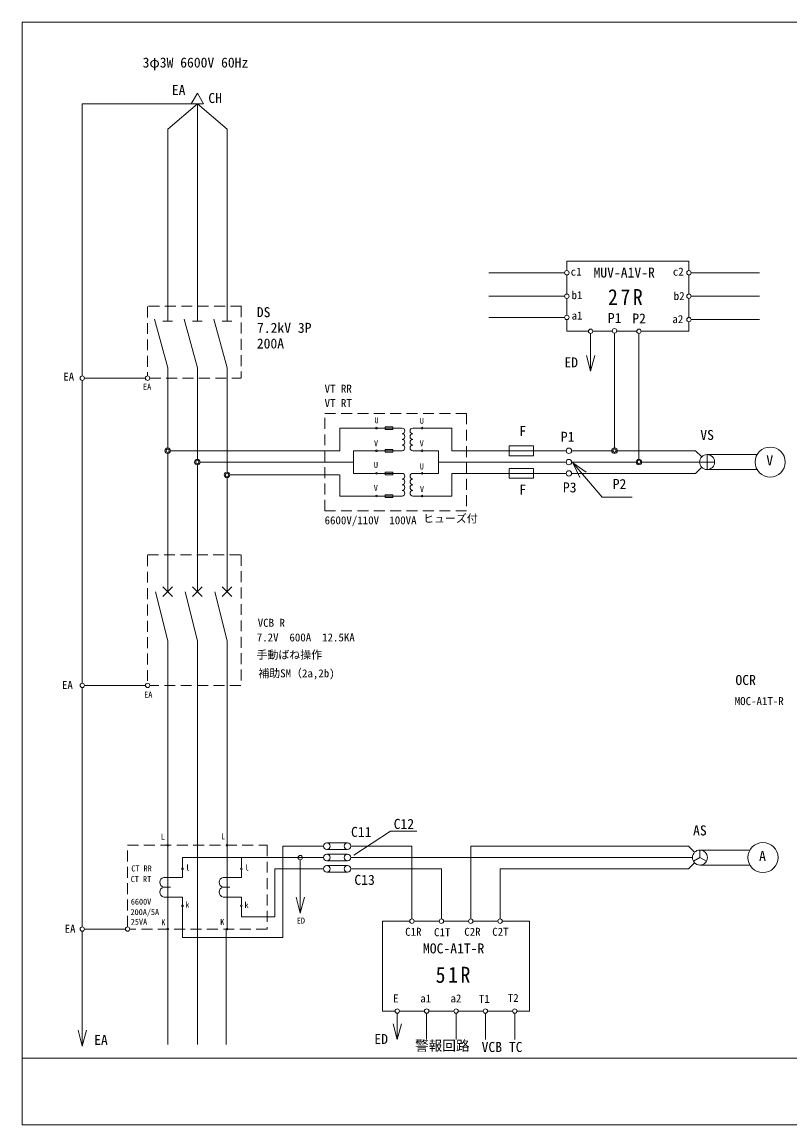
# Model space of a CAD drawing. Units: millimetres, scale not verified. Extents: x -33375 to 13467, y -1565 to 18635.
# Drawn here: x -15333 to -1274, y -1565 to 18635 of the extents above; entities that cross this region are included whole.
import ezdxf
from ezdxf.enums import TextEntityAlignment as Align

# ---------------------------------------------------------------- set-up
doc = ezdxf.new("R2010")
doc.units = ezdxf.units.MM
doc.header["$LTSCALE"] = 100
doc.linetypes.add('DASHED2', pattern=[3, 2, -1])
doc.layers.add('0-0', color=7, linetype='Continuous', lineweight=20)
doc.styles.add('ＭＳ ゴシック', font='')
doc.styles.get('ＭＳ ゴシック').set_extended_font_data('MS Gothic')

msp = doc.modelspace()

# ---------------------------------------------------------------- linework, layer by layer
at = {"layer": '0-0'}
for p, q in [((-14230.1, 17135.1), (-14230.1, 12152.8)), ((-12236.7, 17135.1), (-14230.1, 17135.1)), ((-12124.2, 16671.6), (-12124.2, 17135.1)), ((-12667.3, 13431.8), (-12667.3, 16671.6)), ((-12124.2, 13431.8), (-12124.2, 16671.6)), ((-11581.1, 13423), (-11581.1, 16671.6)), ((-3122.8, 14256.4), (-5358.9, 14256.4)), ((-5358.9, 14256.4), (-5358.9, 14082.3)), ((-3122.8, 14082.3), (-3122.8, 14256.4)), ((-5398.9, 14042.3), (-6789.6, 14042.3)), ((-5358.9, 14002.3), (-5358.9, 13654)), ((-3122.8, 13654), (-3122.8, 14002.3)), ((-3082.8, 14042.3), (-1834.5, 14042.3)), ((-5398.9, 13614), (-6789.6, 13614)), ((-5358.9, 13574), (-5358.9, 13265.8)), ((-3122.8, 13225.8), (-3122.8, 13574)), ((-3082.8, 13614), (-1834.5, 13614)), ((-5398.9, 13225.8), (-6789.6, 13225.8)), ((-5358.9, 13185.8), (-5358.9, 12971.7)), ((-3122.8, 12971.7), (-3122.8, 13145.8)), ((-3082.8, 13185.8), (-1834.5, 13185.8)), ((-5358.9, 12971.7), (-4963.7, 12971.7)), ((-4923.7, 12931.7), (-4923.7, 12239.1)), ((-4883.7, 12971.7), (-4525.4, 12971.7)), ((-4486.2, 10833.1), (-4486.2, 12939.3)), ((-4446.9, 12971.7), (-4078.9, 12971.7)), ((-4038.9, 10625.8), (-4038.9, 12931.7)), ((-3998.9, 12971.7), (-3122.8, 12971.7)), ((-14230.1, 12072.8), (-14230.1, 6526)), ((-13073.9, 12112.8), (-14190.1, 12112.8)), ((-9514.6, 11197.8), (-9514.6, 10783.1)), ((-8859, 11197.8), (-9514.6, 11197.8)), ((-8376.7, 11197.8), (-8829.1, 11197.8)), ((-8177.9, 11197.8), (-8024.3, 11197.8)), ((-7994.4, 11197.8), (-7461.6, 11197.8)), ((-7461.6, 10783.1), (-7461.6, 11197.8)), ((-9514.6, 10783.1), (-12617.3, 10783.1)), ((-9265.6, 10783.1), (-9265.6, 10368.4)), ((-8859, 10783.1), (-9265.6, 10783.1)), ((-8376.7, 10783.1), (-8829.1, 10783.1)), ((-8177.9, 10783.1), (-8024.3, 10783.1)), ((-7994.4, 10783.1), (-7710.6, 10783.1)), ((-7710.6, 10783.1), (-7710.6, 10368.4)), ((-7461.6, 10783.1), (-6964.6, 10783.1)), ((-6417.2, 10783.1), (-6964.6, 10783.1)), ((-5967.2, 10783.1), (-5372.1, 10783.1)), ((-5272.1, 10783.1), (-4536.2, 10783.1)), ((-4436.2, 10783.1), (-3002.3, 10783.1)), ((-3002.3, 10783.1), (-2888.6, 10671.8)), ((-2790.5, 10713.1), (-1875.2, 10713.1)), ((-2790.5, 10438.4), (-2790.5, 10713.1)), ((-9265.6, 10575.8), (-12074.2, 10575.8)), ((-7710.6, 10575.8), (-5372.1, 10575.8)), ((-5272.1, 10575.8), (-4088.9, 10575.8)), ((-3988.9, 10575.8), (-2927.8, 10575.8)), ((-2927.8, 10575.8), (-2653.2, 10575.8)), ((-9519.4, 10341.8), (-11531.1, 10341.8)), ((-9514.6, 10341.8), (-9514.6, 9953.7)), ((-8859, 10368.4), (-9265.6, 10368.4)), ((-8376.7, 10368.4), (-8829.1, 10368.4)), ((-8177.9, 10368.4), (-8024.3, 10368.4)), ((-7994.4, 10368.4), (-7710.6, 10368.4)), ((-7461.6, 10368.4), (-7461.6, 9953.7)), ((-7461.6, 10368.4), (-6964.6, 10368.4)), ((-6417.2, 10368.4), (-6964.6, 10368.4)), ((-5967.2, 10368.4), (-5372.1, 10368.4)), ((-5272.1, 10368.4), (-3002.3, 10368.4)), ((-2888.6, 10479.7), (-3002.3, 10368.4)), ((-2790.5, 10438.4), (-1875.2, 10438.4)), ((-8859, 9953.7), (-9514.6, 9953.7)), ((-8376.7, 9953.7), (-8829.1, 9953.7)), ((-8177.9, 9953.7), (-8024.3, 9953.7)), ((-7994.4, 9953.7), (-7461.6, 9953.7)), ((-12667.3, 7301.3), (-12667.3, 3556.4)), ((-12124.2, 7301.3), (-12124.2, 3556.4)), ((-11581.1, 7301.3), (-11581.1, 3556.4)), ((-13073.9, 6486), (-14190.1, 6486)), ((-14230.1, 6446), (-14230.1, 2062.4)), ((-8590.4, 3814.3), (-9261.2, 3375.2)), ((-8590.4, 3814.3), (-8102.6, 3814.3)), ((-12667.3, 3541.5), (-12667.3, 2037.3)), ((-12124.2, 3556.4), (-12124.2, 2022.4)), ((-11581.1, 3541.5), (-11581.1, 2037.3)), ((-10560, 3539.7), (-10560, 1867.1)), ((-10560, 3539.7), (-9814.1, 3539.7)), ((-9753.5, 3600.3), (-9375, 3600.3)), ((-9753.5, 3479.1), (-9375, 3479.1)), ((-9314.4, 3539.7), (-8194.3, 3539.7)), ((-8194.3, 2207), (-8194.3, 3539.7)), ((-7118.6, 3539.7), (-5504.1, 3539.7)), ((-7118.6, 2207), (-7118.6, 3539.7)), ((-5504.1, 3539.7), (-3134.2, 3539.7)), ((-3134.2, 3539.7), (-3020.6, 3428.5)), ((-2922.5, 3332.4), (-2922.5, 3469.7)), ((-2922.5, 3469.7), (-2007.2, 3469.7)), ((-12395.7, 3140), (-12395.7, 3332.4)), ((-12395.7, 3332.4), (-9814.1, 3332.4)), ((-11318.2, 3140), (-11318.2, 3332.4)), ((-10239.5, 3292.4), (-10239.5, 2314.3)), ((-9753.5, 3393), (-9375, 3393)), ((-9753.5, 3271.8), (-9375, 3271.8)), ((-9314.4, 3332.4), (-5504.1, 3332.4)), ((-5504.1, 3332.4), (-3059.8, 3332.4)), ((-3020.6, 3236.3), (-3134.2, 3125)), ((-2922.5, 3332.4), (-3041.4, 3263.7)), ((-2922.5, 3332.4), (-2803.5, 3263.7)), ((-12395.7, 2969.4), (-12395.7, 3110.1)), ((-11318.2, 2969.4), (-11318.2, 3110.1)), ((-10703.8, 2246.4), (-10703.8, 3125)), ((-10703.8, 3125), (-9814.1, 3125)), ((-9753.5, 3185.6), (-9375, 3185.6)), ((-9753.5, 3064.4), (-9375, 3064.4)), ((-9314.4, 3125), (-7656.4, 3125)), ((-7656.4, 2207), (-7656.4, 3124.5)), ((-6580.7, 3125), (-5504.1, 3125)), ((-6580.7, 2207), (-6580.7, 3125)), ((-5504.1, 3125), (-3134.2, 3125)), ((-2922.5, 3195.1), (-2007.2, 3195.1)), ((-12395.7, 2609.4), (-12395.7, 2462.9)), ((-12395.7, 2433), (-12395.7, 1867.1)), ((-11318.2, 2462.9), (-11318.2, 2609.4)), ((-11318.2, 2246.4), (-11318.2, 2433)), ((-11318.2, 2246.4), (-10703.8, 2246.4)), ((-13440.8, 2022.4), (-14190.1, 2022.4)), ((-12667.3, 2037.3), (-12667.3, -94.5)), ((-12124.2, 2022.4), (-12124.2, -94.5)), ((-11596.1, 2022.4), (-11596.1, -94.5)), ((-8732.2, 520.4), (-8732.2, 2167)), ((-8732.2, 2167), (-8234.3, 2167)), ((-8154.3, 2167), (-7696.4, 2167)), ((-7616.4, 2167), (-7158.6, 2167)), ((-7078.6, 2167), (-6620.7, 2167)), ((-6540.7, 2167), (-6042.8, 2167)), ((-6042.8, 2167), (-6042.8, 520.4)), ((-14230.1, 1982.4), (-14230.1, -120)), ((-12395.7, 1867.1), (-10560, 1867.1)), ((-8503.3, 520.4), (-8732.2, 520.4)), ((-8463.3, 480.4), (-8463.3, -1)), ((-8234.3, 520.4), (-8423.3, 520.4)), ((-7965.4, 520.4), (-8234.3, 520.4)), ((-7925.4, 480.4), (-7925.4, -1)), ((-7427.5, 520.4), (-7885.4, 520.4)), ((-7387.5, 480.4), (-7387.5, -1)), ((-6889.6, 520.4), (-7347.5, 520.4)), ((-6849.6, 480.4), (-6849.6, -1)), ((-6351.7, 520.4), (-6809.6, 520.4)), ((-6311.7, 480.4), (-6311.7, -1)), ((-6042.8, 520.4), (-6271.7, 520.4)), ((-15333.3, -344.5), (13466.7, -344.5))]:
    msp.add_line(p, q, dxfattribs=at)
at = {"layer": '0-0', "linetype": 'DASHED2'}
for p, q in [((-13033.9, 13423), (-13033.9, 12152.8)), ((-13016.8, 13431.8), (-11303.8, 13431.8)), ((-11320.9, 13431.8), (-11320.9, 12112.8)), ((-12993.9, 12112.8), (-11328.1, 12112.8)), ((-9791.7, 11468.4), (-7193.4, 11468.4)), ((-9791.7, 9683.1), (-9791.7, 11468.4)), ((-7193.4, 11468.4), (-7193.4, 9683.1)), ((-7193.4, 9683.1), (-9791.7, 9683.1)), ((-13033.9, 8867.5), (-13033.9, 6526)), ((-11328.1, 6486), (-12993.9, 6486)), ((-13400.8, 2062.4), (-13400.8, 3556.4)), ((-10847.6, 2022.4), (-13360.8, 2022.4))]:
    msp.add_line(p, q, dxfattribs=at)
at = {"layer": '0-0', "color": 6}
for p, q in [((-12667.3, 13155.4), (-12667.3, 13431.8)), ((-12124.2, 13155.4), (-12124.2, 13431.8)), ((-11581.1, 13155.4), (-11581.1, 13431.8)), ((-12906, 13191.4), (-12667.3, 12300.4)), ((-12757.3, 13155.4), (-12577.3, 13155.4)), ((-12362.9, 13191.4), (-12124.2, 12300.4)), ((-12214.2, 13155.4), (-12034.2, 13155.4)), ((-11819.9, 13191.4), (-11581.1, 12300.4)), ((-11671.1, 13155.4), (-11491.1, 13155.4)), ((-12667.3, 12300.4), (-12667.3, 10833.1)), ((-12124.2, 12300.4), (-12124.2, 10625.8)), ((-11581.1, 12300.4), (-11581.1, 10391.8)), ((-12667.3, 10733.1), (-12667.3, 8876.3)), ((-6417.2, 10783.1), (-5967.2, 10783.1)), ((-12124.2, 10525.8), (-12124.2, 8876.3)), ((-6417.2, 10368.4), (-5967.2, 10368.4)), ((-11581.1, 10291.8), (-11581.1, 8876.3)), ((-12667.3, 8876.3), (-12667.3, 8201.3)), ((-12124.2, 8876.3), (-12124.2, 8201.3)), ((-11581.1, 8876.3), (-11581.1, 8201.3)), ((-12757.3, 8111.3), (-12577.3, 8291.3)), ((-12577.3, 8111.3), (-12757.3, 8291.3)), ((-12214.2, 8111.3), (-12034.2, 8291.3)), ((-12034.2, 8111.3), (-12214.2, 8291.3)), ((-11671.1, 8111.3), (-11491.1, 8291.3)), ((-11491.1, 8111.3), (-11671.1, 8291.3)), ((-12667.3, 7301.3), (-12892.3, 8201.3)), ((-12124.2, 7301.3), (-12349.2, 8201.3)), ((-11581.1, 7301.3), (-11806.1, 8201.3)), ((-12395.7, 2969.4), (-12739.3, 2969.4)), ((-12667.3, 2738.5), (-12667.3, 2840.3)), ((-11318.2, 2969.4), (-11653.1, 2969.4)), ((-11581.1, 2738.5), (-11581.1, 2840.3)), ((-12739.3, 2789.4), (-12667.3, 2789.4)), ((-12718.2, 2789.4), (-12616.4, 2789.4)), ((-11653.1, 2789.4), (-11581.1, 2789.4)), ((-11632, 2789.4), (-11530.2, 2789.4)), ((-12739.3, 2609.4), (-12395.7, 2609.4)), ((-11653.1, 2609.4), (-11318.2, 2609.4))]:
    msp.add_line(p, q, dxfattribs=at)
at = {"layer": '0-0', "color": 4, "lineweight": 9}
for p, q in [((-4923.7, 12239.1), (-5001.3, 12528.9)), ((-4923.7, 12239.1), (-4846, 12528.9)), ((-5250.5, 10564.3), (-5004, 10393.3)), ((-5250.5, 10564.3), (-5122.6, 10293)), ((-10239.5, 2314.3), (-10317.1, 2604)), ((-10239.5, 2314.3), (-10161.8, 2604)), ((-8463.3, -1), (-8540.9, 288.8)), ((-8463.3, -1), (-8385.6, 288.8)), ((-14230.1, -120), (-14307.8, 169.8)), ((-14230.1, -120), (-14152.5, 169.8))]:
    msp.add_line(p, q, dxfattribs=at)
at = {"layer": '0-0'}
for points in [[(-15333.3, -1565), (13466.7, -1565), (13466.7, 18635), (-15333.3, 18635)], [(-12236.7, 17135.1), (-12011.7, 17135.1), (-12124.2, 17329.9)], [(-8682.6, 11221.9), (-8545.3, 11221.9), (-8545.3, 11173.7), (-8682.6, 11173.7)], [(-8682.6, 10807.2), (-8545.3, 10807.2), (-8545.3, 10759), (-8682.6, 10759)], [(-8682.6, 10392.5), (-8545.3, 10392.5), (-8545.3, 10344.3), (-8682.6, 10344.3)], [(-8682.6, 9977.8), (-8545.3, 9977.8), (-8545.3, 9929.6), (-8682.6, 9929.6)]]:
    msp.add_lwpolyline(points, close=True, dxfattribs=at)
for points in [[(-12667.3, 16671.6), (-12124.2, 17135.1), (-11581.1, 16671.6)], [(-5250.5, 10564.3), (-4713.8, 9930.1), (-4165, 9930.1)]]:
    msp.add_lwpolyline(points, dxfattribs=at)
at = {"layer": '0-0', "color": 6}
for points in [[(-6417.2, 10693.1), (-6417.2, 10873.1), (-5967.2, 10873.1), (-5967.2, 10693.1)], [(-6417.2, 10693.1), (-6417.2, 10873.1), (-5967.2, 10873.1), (-5967.2, 10693.1)], [(-6417.2, 10278.4), (-6417.2, 10458.4), (-5967.2, 10458.4), (-5967.2, 10278.4)], [(-6417.2, 10278.4), (-6417.2, 10458.4), (-5967.2, 10458.4), (-5967.2, 10278.4)]]:
    msp.add_lwpolyline(points, close=True, dxfattribs=at)
at = {"layer": '0-0', "linetype": 'DASHED2'}
for points in [[(-13033.9, 8876.3), (-11320.9, 8876.3), (-11320.9, 6486)], [(-13400.8, 3556.4), (-10847.6, 3556.4), (-10847.6, 2022.4)]]:
    msp.add_lwpolyline(points, dxfattribs=at)
at = {"layer": '0-0'}
for centre, radius in [((-5358.9, 14042.3), 40), ((-3122.8, 14042.3), 40), ((-5358.9, 13614), 40), ((-3122.8, 13614), 40), ((-5358.9, 13225.8), 40), ((-3122.8, 13185.8), 40), ((-4923.7, 12971.7), 40), ((-4486.2, 12979.3), 40), ((-4038.9, 12971.7), 40), ((-14230.1, 12112.8), 40), ((-13033.9, 12112.8), 40), ((-8844, 11197.8), 15), ((-8009.3, 11197.8), 15), ((-12667.3, 10783.1), 50), ((-12667.3, 10783.1), 30), ((-8844, 10783.1), 15), ((-8009.3, 10783.1), 15), ((-5322.1, 10783.1), 50), ((-4486.2, 10783.1), 50), ((-4486.2, 10783.1), 30), ((-2790.5, 10575.8), 137.3), ((-1636.3, 10575.8), 275.6), ((-12124.2, 10575.8), 50), ((-12124.2, 10575.8), 30), ((-5322.1, 10575.8), 50), ((-4038.9, 10575.8), 50), ((-4038.9, 10575.8), 30), ((-11581.1, 10341.8), 50), ((-11581.1, 10341.8), 30), ((-8844, 10368.4), 15), ((-8009.3, 10368.4), 15), ((-5322.1, 10368.4), 50), ((-8844, 9953.7), 15), ((-8009.3, 9953.7), 15), ((-14230.1, 6486), 40), ((-13033.9, 6486), 40), ((-12667.3, 3556.4), 15), ((-11581.1, 3556.4), 15), ((-9753.5, 3539.7), 60.6), ((-9375, 3539.7), 60.6), ((-2922.5, 3332.4), 137.3), ((-1768.3, 3332.4), 275.6), ((-10239.5, 3332.4), 40), ((-9753.5, 3332.4), 60.6), ((-9375, 3332.4), 60.6), ((-12395.7, 3125), 15), ((-11318.2, 3125), 15), ((-9753.5, 3125), 60.6), ((-9375, 3125), 60.6), ((-12395.7, 2448), 15), ((-11318.2, 2448), 15), ((-14230.1, 2022.4), 40), ((-13400.8, 2022.4), 40), ((-12667.3, 2022.4), 15), ((-11581.1, 2022.4), 15), ((-8194.3, 2167), 40), ((-7656.4, 2167), 40), ((-7118.6, 2167), 40), ((-6580.7, 2167), 40), ((-8463.3, 520.4), 40), ((-7925.4, 520.4), 40), ((-7387.5, 520.4), 40), ((-6849.6, 520.4), 40), ((-6311.7, 520.4), 40)]:
    msp.add_circle(centre, radius, dxfattribs=at)
for centre, start, end in [((-8376.7, 11146), 270, 90), ((-8177.9, 11146), 90, 270), ((-8376.7, 11042.3), 270, 90), ((-8376.7, 10938.6), 270, 90), ((-8177.9, 11042.3), 90, 270), ((-8177.9, 10938.6), 90, 270), ((-8376.7, 10834.9), 270, 90), ((-8177.9, 10834.9), 90, 270), ((-8376.7, 10316.6), 270, 90), ((-8177.9, 10316.6), 90, 270), ((-8376.7, 10212.9), 270, 90), ((-8376.7, 10109.2), 270, 90), ((-8177.9, 10212.9), 90, 270), ((-8177.9, 10109.2), 90, 270), ((-8376.7, 10005.6), 270, 90), ((-8177.9, 10005.6), 90, 270)]:
    msp.add_arc(centre, 51.8, start, end, dxfattribs=at)
at = {"layer": '0-0', "color": 6}
for centre in [(-12719, 2879.4), (-11632.8, 2879.4), (-12719, 2699.4), (-11632.8, 2699.4)]:
    msp.add_arc(centre, 92.2, 102.68, 257.32, dxfattribs=at)

# ---------------------------------------------------------------- texts
at = {"layer": '0-0', "style": 'ＭＳ ゴシック'}
for s, height, p in [('3φ3W 6600V 60Hz', 183.3, (-13126.2, 17747.1)), ('EA', 183.3, (-12591, 17243)), ('CH', 183.3, (-11922.8, 17096.6)), ('MUV-A1V-R', 183.3, (-4870.4, 13901)), ('DS', 183.3, (-11035.3, 13175)), ('7.2kV 3P', 183.3, (-11031.7, 12888)), ('P1', 183.3, (-4608.1, 13067.4)), ('P2', 183.3, (-4160.9, 13059.3)), ('200A', 183.3, (-11035.3, 12601)), ('ED', 183.3, (-5403.4, 12255.3)), ('EA', 110, (-13118.7, 11867.1)), ('U', 110, (-8879.8, 11253.1)), ('U', 110, (-8051.6, 11240.8)), ('F', 183.3, (-6227.6, 10998.7)), ('P1', 183.3, (-5468.7, 10892.3)), ('VS', 183.3, (-2915.7, 10925.7)), ('V', 110, (-8889.4, 10831.5)), ('V', 110, (-8053.4, 10829.1)), ('U', 110, (-8891.8, 10434)), ('U', 110, (-8051, 10407.5)), ('V', 183.3, (-1706.9, 10459.5)), ('V', 110, (-8894.2, 10012.4)), ('V', 110, (-8048.6, 9993.1)), ('F', 183.3, (-6227.6, 9925.4)), ('P3', 183.3, (-5430.7, 9965.4)), ('P2', 183.3, (-4518.7, 10027.7)), ('EA', 110, (-13097, 6229.5)), ('C12', 183.3, (-8529.4, 3802.1)), ('C11', 183.3, (-9310, 3655.7)), ('AS', 183.3, (-3047.7, 3682.3)), ('L', 110, (-12790.9, 3624.4)), ('L', 110, (-11690.5, 3635.2)), ('A', 183.3, (-1838.9, 3216.1)), ('CT RR', 110, (-13333, 3044.4)), ('l', 110, (-12339.3, 3059.3)), ('l', 110, (-11255.2, 3059.3)), ('CT RT', 110, (-13343.8, 2849.2)), ('C13', 183.3, (-9249.1, 2777.5)), ('6600V', 110, (-13342.2, 2435.9)), ('k', 110, (-12344.8, 2381.7)), ('k', 110, (-11260.6, 2376.2)), ('200A/5A', 110, (-13347.6, 2246.1)), ('ED', 110, (-10303, 2090.2)), ('25VA', 110, (-13342.2, 2067.3)), ('K', 110, (-12783.9, 2056.4)), ('K', 110, (-11705.1, 2061.8)), ('MOC-A1T-R', 183.3, (-7992.8, 1521.3)), ('ED', 183.3, (-8883.1, -137.5)), ('警報回路', 183.3, (-8139.1, -259.5)), ('VCB TC', 183.3, (-6919.5, -283.9))]:
    msp.add_text(s, height=height, dxfattribs=at).set_placement(p, align=Align.BOTTOM_LEFT)
at = {"layer": '0-0', "color": 4, "style": 'ＭＳ ゴシック'}
for s, height, p in [('c1', 146.6, (-5288.4, 13946.7)), ('c2', 146.6, (-3418.2, 13946.7)), ('b1', 146.6, (-5272.1, 13515.8)), ('b2', 146.6, (-3401.9, 13499.5)), ('a1', 146.6, (-5272.1, 13141.7)), ('a2', 146.6, (-3426.3, 13076.7)), ('EA', 146.6, (-14579.1, 12022.7)), ('VT RR', 146.6, (-9794.3, 11802.4)), ('VT RT', 146.6, (-9794.3, 11538.6)), ('6600V/110V', 146.6, (-9794.3, 9392)), ('100VA', 146.6, (-8609, 9392)), ('ヒューズ付', 146.6, (-7991, 9424.5)), ('VCB R', 146.6, (-11018.3, 7514.4)), ('7.2V  600A  12.5KA', 146.6, (-11036.4, 7246.9)), ('手動ばね操作', 146.6, (-11040, 6928.9)), ('補助SM（2a,2b)', 146.6, (-11007.5, 6589.2)), ('OCR', 183.3, (-2271.7, 6437.6)), ('EA', 146.6, (-14603.5, 6375.6)), ('MOC-A1T-R', 146.6, (-2285.2, 6080.2)), ('EA', 146.6, (-14554.7, 1911.6)), ('C1R', 146.6, (-8318.8, 1855.2)), ('C1T', 146.6, (-7790.3, 1847.1)), ('C2R', 146.6, (-7237.4, 1855.2)), ('C2T', 146.6, (-6725.1, 1855.2)), ('E', 146.6, (-8538.4, 635.5)), ('a1', 146.6, (-8042.4, 635.5)), ('a2', 146.6, (-7489.4, 635.5)), ('T1', 146.6, (-6969, 627.4)), ('T2', 146.6, (-6440.5, 643.6)), ('EA', 183.3, (-14013.3, -154.1))]:
    msp.add_text(s, height=height, dxfattribs=at).set_placement(p, align=Align.BOTTOM_LEFT)
at = {"layer": '0-0', "char_height": 293.3, "attachment_point": 7, "style": 'ＭＳ ゴシック'}
for s, insert in [('\\T1.27;\\W0.9;27R', (-4605.4, 13450.7)), ('\\T1.27;\\W0.9;51R', (-7761, 1033.4))]:
    msp.add_mtext(s, dxfattribs=dict(at, insert=insert))

doc.saveas('drawing.dxf')
